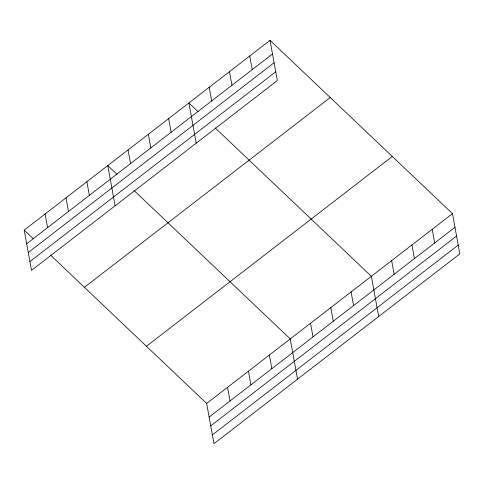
<?xml version="1.0" encoding="UTF-8"?>
<svg xmlns="http://www.w3.org/2000/svg" width="484" height="484" viewBox="0 0 484 484"><rect width="100%" height="100%" fill="white"/><g stroke="black" fill="none" stroke-linecap="round" stroke-linejoin="round"><path stroke-width="0.73" d="M270.03 40.323L277.344 80.55L31.508 270.35L24.2 230.118L270.03 40.323L452.492 213.65L459.8 253.882L213.97 443.677L206.656 403.45L50.542 255.147M26.68 243.767L272.51 53.966M28.272 252.539L274.107 62.739M29.917 261.578L275.747 71.777M84.41 287.321L330.239 97.52M146.446 346.254L392.276 156.453M206.656 403.45L452.492 213.65M209.136 417.093L454.966 227.298M210.734 425.866L456.563 236.071M212.373 434.904L458.203 245.11M198.047 111.635L188.905 102.953L196.22 143.185M215.247 127.982L371.367 276.285L378.676 316.512M116.922 174.27L107.781 165.588L115.095 205.815M134.122 190.611L290.243 338.921L297.551 379.147M24.2 230.118L33.342 238.8M432.206 229.313L434.686 242.956M411.926 244.971L414.407 258.613M391.647 260.628L394.127 274.271M351.081 291.943L353.562 305.592M330.802 307.6L333.282 321.249M310.522 323.264L313.003 336.906M249.75 55.981L252.231 69.623M229.47 71.638L231.951 85.281M269.346 355.05L271.827 368.699M209.185 87.295L211.665 100.938M248.449 371.186L250.93 384.828M227.553 387.315L230.033 400.964M168.626 118.61L171.106 132.259M148.346 134.274L150.827 147.916M128.066 149.931L130.541 163.574M86.884 181.718L89.365 195.367M65.993 197.853L68.474 211.496M45.097 213.988L47.577 227.631"/></g></svg>
